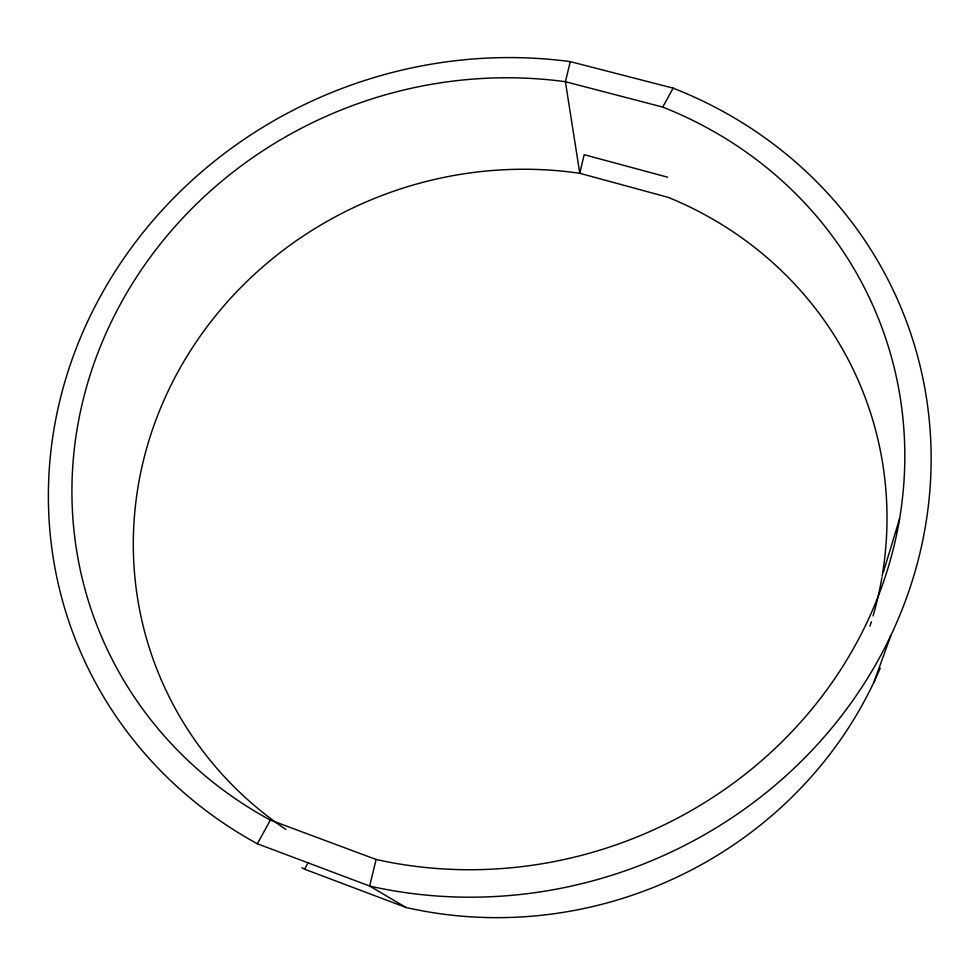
<?xml version="1.0" encoding="UTF-8"?>
<svg xmlns="http://www.w3.org/2000/svg" width="977" height="977" viewBox="0 0 977 977"><rect width="100%" height="100%" fill="white"/><g stroke="black" fill="none" stroke-linecap="round" stroke-linejoin="round"><path stroke-width="1.47" d="M257.342 843.762A444.914 416.055 -20.8 0 1 78.087 343.538A444.914 416.055 -20.8 0 1 570.287 61.624L673.129 88.138A444.914 416.055 -20.8 0 1 904.067 604.458A444.914 416.055 -20.8 0 1 369.648 886.041L257.342 843.762L270.373 820.082A419.805 392.424 -20.8 0 1 99.874 347.8A419.805 392.424 -20.8 0 1 565.402 81.714L662.711 107.079A419.805 392.424 -20.8 0 1 879.227 593.662A419.805 392.424 -20.8 0 1 376.121 859.479L369.648 886.041L406.029 907.486A401.987 380.835 -20.8 0 0 880.24 668.121M570.287 61.624L565.402 81.714L579.776 173.295L668.353 197.403A379.32 359.255 -20.8 0 1 882.109 576.296M883.416 571.985L899.585 518.775M873.963 682.117L890.89 635.355M301.893 867.71A401.987 380.835 -20.8 0 0 304.58 869.188L308.195 862.52M662.711 107.079L673.129 88.138M667.56 177.179L584.173 154.696L579.776 173.295A379.32 359.255 -20.8 0 0 164.783 398.372A379.32 359.255 -20.8 0 0 285.87 829.461M270.373 820.082L376.121 859.479M304.58 869.188L406.029 907.486M881.865 577.761A379.32 359.255 -20.8 0 1 873.072 615.925M871.325 621.787A379.32 359.255 -20.8 0 1 869.957 626.159"/></g></svg>
